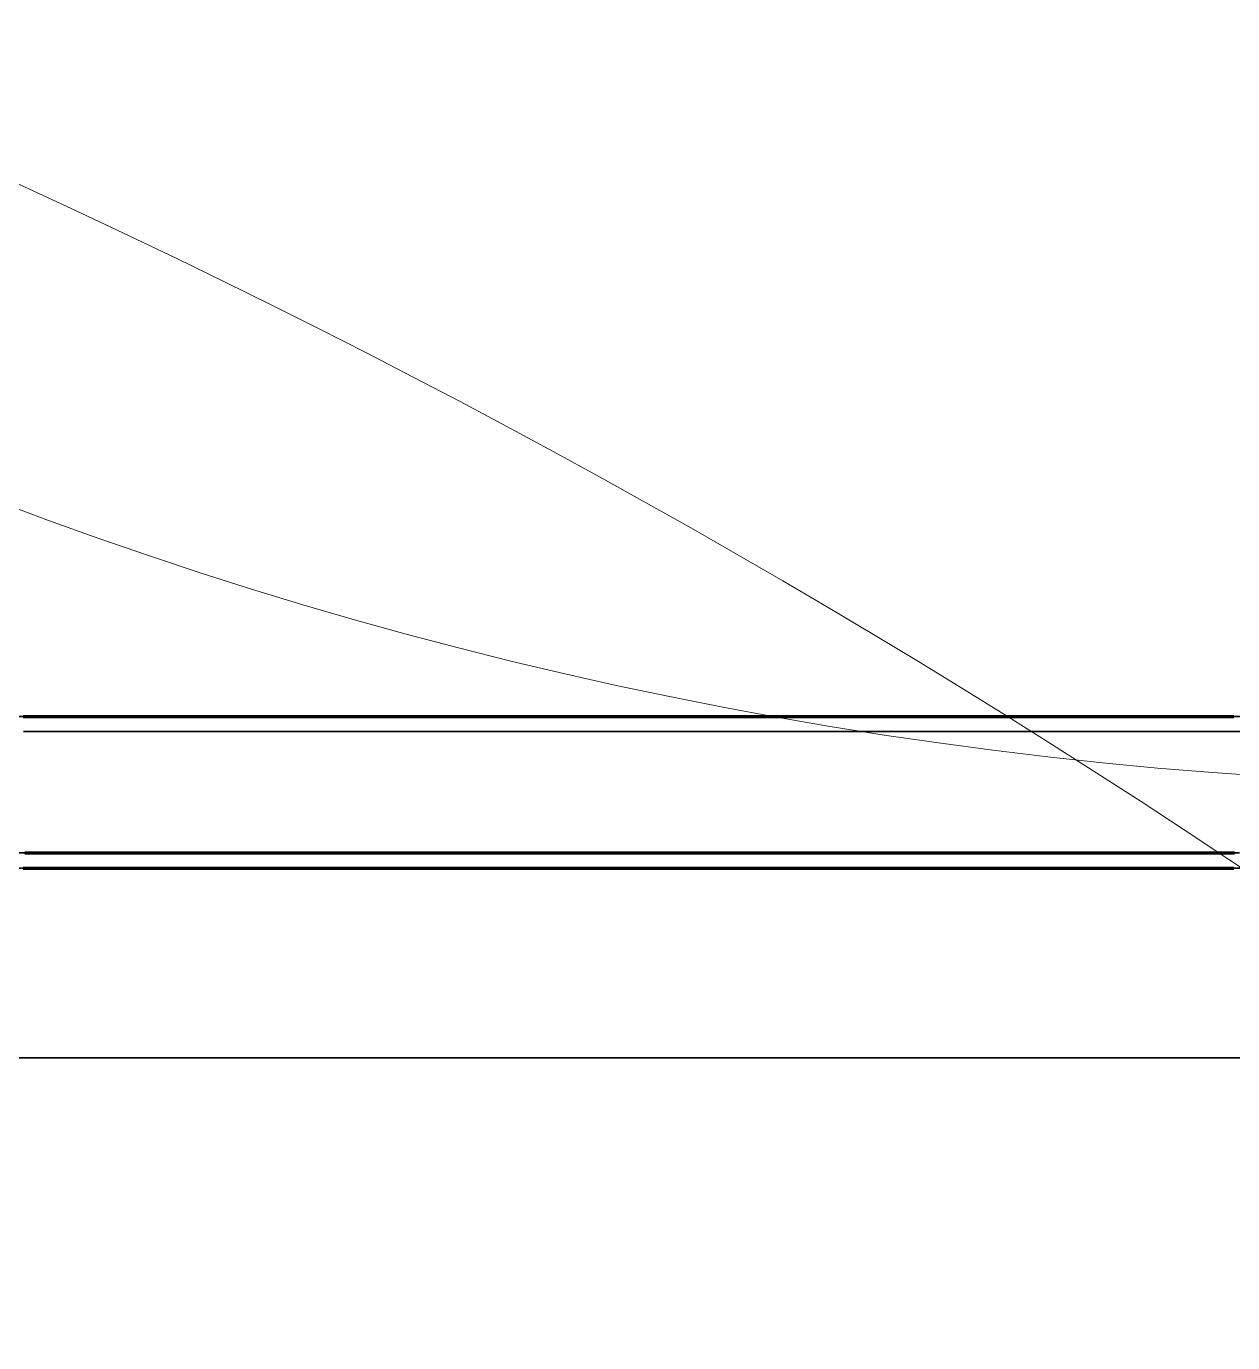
# Model space of a CAD drawing. Header units: millimetres. Extents: x 0 to 2382, y 0 to 420.
# Drawn here: x 276.44 to 281.54, y 287.71 to 293.26 of the extents above; entities that cross this region are included whole.
import ezdxf

# ---------------------------------------------------------------- set-up
doc = ezdxf.new("R2010")
doc.units = ezdxf.units.MM
doc.linetypes.add('IRAM-E-TRAZOS', pattern=[5, 4, -1])
for name, color, linetype, lineweight in [('01-VISIBLE', 7, 'CONTINUOUS', 70), ('02-OCULTA', 4, 'IRAM-E-TRAZOS', 35), ('08-FINA', 5, 'CONTINUOUS', 18)]:
    doc.layers.add(name, color=color, linetype=linetype, lineweight=lineweight)

msp = doc.modelspace()

# ---------------------------------------------------------------- linework, layer by layer
at = {"layer": '01-VISIBLE'}
for points in [[(276.4316, 290.3494), (276.4818, 290.3494), (276.5319, 290.3494), (276.582, 290.3494), (276.6321, 290.3494), (276.6822, 290.3494), (276.7323, 290.3494), (276.7824, 290.3494), (276.8325, 290.3494), (276.8826, 290.3494), (276.9327, 290.3494), (276.9828, 290.3494), (277.0329, 290.3494), (277.083, 290.3494), (277.1331, 290.3494), (277.1832, 290.3494), (277.2333, 290.3494), (277.2834, 290.3494), (277.3335, 290.3494), (277.3836, 290.3494), (277.4337, 290.3494), (277.4838, 290.3494), (277.5339, 290.3494), (277.584, 290.3494), (277.6341, 290.3494), (277.6842, 290.3494), (277.7343, 290.3494), (277.7844, 290.3494), (277.8345, 290.3494), (277.8846, 290.3494), (277.9347, 290.3494), (277.9848, 290.3494), (278.0349, 290.3494), (278.085, 290.3494), (278.1351, 290.3494), (278.1852, 290.3494), (278.2353, 290.3494), (278.2854, 290.3494), (278.3355, 290.3494), (278.3856, 290.3494), (278.4357, 290.3494), (278.4858, 290.3494), (278.5359, 290.3494), (278.586, 290.3494), (278.6361, 290.3494), (278.6862, 290.3494), (278.7363, 290.3494), (278.7864, 290.3494), (278.8365, 290.3494), (278.8866, 290.3494), (278.9368, 290.3494), (278.9869, 290.3494), (279.037, 290.3494), (279.0871, 290.3494), (279.1372, 290.3494), (279.1873, 290.3494), (279.2374, 290.3494), (279.2875, 290.3494), (279.3376, 290.3494), (279.3877, 290.3494), (279.4378, 290.3494), (279.4879, 290.3494), (279.538, 290.3494), (279.5881, 290.3494), (279.6382, 290.3494), (279.6883, 290.3494), (279.7384, 290.3494), (279.7885, 290.3494), (279.8386, 290.3494), (279.8887, 290.3494), (279.9388, 290.3494), (279.9889, 290.3494), (280.039, 290.3494), (280.0891, 290.3494), (280.1392, 290.3494), (280.1893, 290.3494), (280.2394, 290.3494), (280.2895, 290.3494), (280.3396, 290.3494), (280.3897, 290.3494), (280.4398, 290.3494), (280.4899, 290.3494), (280.54, 290.3494), (280.5901, 290.3494), (280.6402, 290.3494), (280.6903, 290.3494), (280.7404, 290.3494), (280.7905, 290.3494), (280.8406, 290.3494), (280.8907, 290.3494), (280.9408, 290.3494), (280.9909, 290.3494), (281.041, 290.3494), (281.0911, 290.3494), (281.1412, 290.3494), (281.1913, 290.3494), (281.2414, 290.3494), (281.2915, 290.3494), (281.3416, 290.3494), (281.3918, 290.3494), (281.4419, 290.3494), (281.492, 290.3494), (281.5421, 290.3494)], [(276.4382, 289.7734), (276.4882, 289.7734), (276.5383, 289.7734), (276.5884, 289.7734), (276.6385, 289.7734), (276.6885, 289.7734), (276.7386, 289.7734), (276.7887, 289.7734), (276.8387, 289.7734), (276.8888, 289.7734), (276.9389, 289.7734), (276.9889, 289.7734), (277.039, 289.7734), (277.0891, 289.7734), (277.1391, 289.7734), (277.1892, 289.7734), (277.2393, 289.7734), (277.2893, 289.7734), (277.3394, 289.7734), (277.3895, 289.7734), (277.4396, 289.7734), (277.4896, 289.7734), (277.5397, 289.7734), (277.5898, 289.7734), (277.6398, 289.7734), (277.6899, 289.7734), (277.74, 289.7734), (277.79, 289.7734), (277.8401, 289.7734), (277.8902, 289.7734), (277.9402, 289.7734), (277.9903, 289.7734), (278.0404, 289.7734), (278.0904, 289.7734), (278.1405, 289.7734), (278.1906, 289.7734), (278.2407, 289.7734), (278.2907, 289.7734), (278.3408, 289.7734), (278.3909, 289.7734), (278.4409, 289.7734), (278.491, 289.7734), (278.5411, 289.7734), (278.5911, 289.7734), (278.6412, 289.7734), (278.6913, 289.7734), (278.7413, 289.7734), (278.7914, 289.7734), (278.8415, 289.7734), (278.8915, 289.7734), (278.9416, 289.7734), (278.9917, 289.7734), (279.0418, 289.7734), (279.0918, 289.7734), (279.1419, 289.7734), (279.192, 289.7734), (279.242, 289.7734), (279.2921, 289.7734), (279.3422, 289.7734), (279.3922, 289.7734), (279.4423, 289.7734), (279.4924, 289.7734), (279.5424, 289.7734), (279.5925, 289.7734), (279.6426, 289.7734), (279.6926, 289.7734), (279.7427, 289.7734), (279.7928, 289.7734), (279.8429, 289.7734), (279.8929, 289.7734), (279.943, 289.7734), (279.9931, 289.7734), (280.0431, 289.7734), (280.0932, 289.7734), (280.1433, 289.7734), (280.1933, 289.7734), (280.2434, 289.7734), (280.2935, 289.7734), (280.3435, 289.7734), (280.3936, 289.7734), (280.4437, 289.7734), (280.4937, 289.7734), (280.5438, 289.7734), (280.5939, 289.7734), (280.644, 289.7734), (280.694, 289.7734), (280.7441, 289.7734), (280.7942, 289.7734), (280.8442, 289.7734), (280.8943, 289.7734), (280.9444, 289.7734), (280.9944, 289.7734), (281.0445, 289.7734), (281.0946, 289.7734), (281.1446, 289.7734), (281.1947, 289.7734), (281.2448, 289.7734), (281.2948, 289.7734), (281.3449, 289.7734), (281.395, 289.7734), (281.4451, 289.7734), (281.4951, 289.7734), (281.5452, 289.7734)], [(276.4316, 289.7094), (276.4818, 289.7094), (276.5319, 289.7094), (276.582, 289.7094), (276.6321, 289.7094), (276.6822, 289.7094), (276.7323, 289.7094), (276.7824, 289.7094), (276.8325, 289.7094), (276.8826, 289.7094), (276.9327, 289.7094), (276.9828, 289.7094), (277.0329, 289.7094), (277.083, 289.7094), (277.1331, 289.7094), (277.1832, 289.7094), (277.2333, 289.7094), (277.2834, 289.7094), (277.3335, 289.7094), (277.3836, 289.7094), (277.4337, 289.7094), (277.4838, 289.7094), (277.5339, 289.7094), (277.584, 289.7094), (277.6341, 289.7094), (277.6842, 289.7094), (277.7343, 289.7094), (277.7844, 289.7094), (277.8345, 289.7094), (277.8846, 289.7094), (277.9347, 289.7094), (277.9848, 289.7094), (278.0349, 289.7094), (278.085, 289.7094), (278.1351, 289.7094), (278.1852, 289.7094), (278.2353, 289.7094), (278.2854, 289.7094), (278.3355, 289.7094), (278.3856, 289.7094), (278.4357, 289.7094), (278.4858, 289.7094), (278.5359, 289.7094), (278.586, 289.7094), (278.6361, 289.7094), (278.6862, 289.7094), (278.7363, 289.7094), (278.7864, 289.7094), (278.8365, 289.7094), (278.8866, 289.7094), (278.9368, 289.7094), (278.9869, 289.7094), (279.037, 289.7094), (279.0871, 289.7094), (279.1372, 289.7094), (279.1873, 289.7094), (279.2374, 289.7094), (279.2875, 289.7094), (279.3376, 289.7094), (279.3877, 289.7094), (279.4378, 289.7094), (279.4879, 289.7094), (279.538, 289.7094), (279.5881, 289.7094), (279.6382, 289.7094), (279.6883, 289.7094), (279.7384, 289.7094), (279.7885, 289.7094), (279.8386, 289.7094), (279.8887, 289.7094), (279.9388, 289.7094), (279.9889, 289.7094), (280.039, 289.7094), (280.0891, 289.7094), (280.1392, 289.7094), (280.1893, 289.7094), (280.2394, 289.7094), (280.2895, 289.7094), (280.3396, 289.7094), (280.3897, 289.7094), (280.4398, 289.7094), (280.4899, 289.7094), (280.54, 289.7094), (280.5901, 289.7094), (280.6402, 289.7094), (280.6903, 289.7094), (280.7404, 289.7094), (280.7905, 289.7094), (280.8406, 289.7094), (280.8907, 289.7094), (280.9408, 289.7094), (280.9909, 289.7094), (281.041, 289.7094), (281.0911, 289.7094), (281.1412, 289.7094), (281.1913, 289.7094), (281.2414, 289.7094), (281.2915, 289.7094), (281.3416, 289.7094), (281.3918, 289.7094), (281.4419, 289.7094), (281.492, 289.7094), (281.5421, 289.7094)]]:
    msp.add_lwpolyline(points, dxfattribs=at)
at = {"layer": '02-OCULTA'}
for points in [[(276.3888, 290.3494), (276.4672, 290.3494), (276.5456, 290.3494), (276.624, 290.3494), (276.7024, 290.3494), (276.7808, 290.3494), (276.8592, 290.3494), (276.9376, 290.3494), (277.016, 290.3494), (277.0944, 290.3494), (277.1728, 290.3494), (277.2512, 290.3494), (277.3296, 290.3494), (277.408, 290.3494), (277.4864, 290.3494), (277.5648, 290.3494), (277.6432, 290.3494), (277.7216, 290.3494), (277.8, 290.3494), (277.8784, 290.3494), (277.9568, 290.3494), (278.0352, 290.3494), (278.1136, 290.3494), (278.192, 290.3494), (278.2704, 290.3494), (278.3488, 290.3494), (278.4272, 290.3494), (278.5056, 290.3494), (278.584, 290.3494), (278.6624, 290.3494), (278.7408, 290.3494), (278.8192, 290.3494), (278.8976, 290.3494), (278.976, 290.3494), (279.0544, 290.3494), (279.1328, 290.3494), (279.2112, 290.3494), (279.2896, 290.3494), (279.368, 290.3494), (279.4464, 290.3494), (279.5248, 290.3494), (279.6032, 290.3494), (279.6816, 290.3494), (279.76, 290.3494), (279.8384, 290.3494), (279.9168, 290.3494), (279.9952, 290.3494), (280.0736, 290.3494), (280.152, 290.3494), (280.2304, 290.3494), (280.3088, 290.3494), (280.3872, 290.3494), (280.4656, 290.3494), (280.544, 290.3494), (280.6224, 290.3494), (280.7008, 290.3494), (280.7792, 290.3494), (280.8576, 290.3494), (280.936, 290.3494), (281.0144, 290.3494), (281.0928, 290.3494), (281.1712, 290.3494), (281.2496, 290.3494), (281.328, 290.3494), (281.4064, 290.3494), (281.4848, 290.3494), (281.5632, 290.3494)], [(281.5602, 290.3494), (281.5101, 290.3494), (281.4601, 290.3494), (281.41, 290.3494), (281.3599, 290.3494), (281.3098, 290.3494), (281.2597, 290.3494), (281.2096, 290.3494), (281.1595, 290.3494), (281.1094, 290.3494), (281.0593, 290.3494), (281.0092, 290.3494), (280.9591, 290.3494), (280.909, 290.3494), (280.8589, 290.3494), (280.8088, 290.3494), (280.7587, 290.3494), (280.7086, 290.3494), (280.6585, 290.3494), (280.6084, 290.3494), (280.5583, 290.3494), (280.5082, 290.3494), (280.4581, 290.3494), (280.408, 290.3494), (280.3579, 290.3494), (280.3078, 290.3494), (280.2578, 290.3494), (280.2077, 290.3494), (280.1576, 290.3494), (280.1075, 290.3494), (280.0574, 290.3494), (280.0073, 290.3494), (279.9572, 290.3494), (279.9071, 290.3494), (279.857, 290.3494), (279.8069, 290.3494), (279.7568, 290.3494), (279.7067, 290.3494), (279.6566, 290.3494), (279.6065, 290.3494), (279.5564, 290.3494), (279.5063, 290.3494), (279.4562, 290.3494), (279.4061, 290.3494), (279.356, 290.3494), (279.3059, 290.3494), (279.2558, 290.3494), (279.2057, 290.3494), (279.1556, 290.3494), (279.1055, 290.3494), (279.0555, 290.3494), (279.0054, 290.3494), (278.9553, 290.3494), (278.9052, 290.3494), (278.8551, 290.3494), (278.805, 290.3494), (278.7549, 290.3494), (278.7048, 290.3494), (278.6547, 290.3494), (278.6046, 290.3494), (278.5545, 290.3494), (278.5044, 290.3494), (278.4543, 290.3494), (278.4042, 290.3494), (278.3541, 290.3494), (278.304, 290.3494), (278.2539, 290.3494), (278.2038, 290.3494), (278.1537, 290.3494), (278.1036, 290.3494), (278.0535, 290.3494), (278.0034, 290.3494), (277.9533, 290.3494), (277.9032, 290.3494), (277.8532, 290.3494), (277.8031, 290.3494), (277.753, 290.3494), (277.7029, 290.3494), (277.6528, 290.3494), (277.6027, 290.3494), (277.5526, 290.3494), (277.5025, 290.3494), (277.4524, 290.3494), (277.4023, 290.3494), (277.3522, 290.3494), (277.3021, 290.3494), (277.252, 290.3494), (277.2019, 290.3494), (277.1518, 290.3494), (277.1017, 290.3494), (277.0516, 290.3494), (277.0015, 290.3494), (276.9514, 290.3494), (276.9013, 290.3494), (276.8512, 290.3494), (276.8011, 290.3494), (276.751, 290.3494), (276.7009, 290.3494), (276.6509, 290.3494), (276.6008, 290.3494), (276.5507, 290.3494), (276.5006, 290.3494), (276.4505, 290.3494), (276.4004, 290.3494)], [(281.5716, 290.3494), (281.5216, 290.3494), (281.4716, 290.3494), (281.4216, 290.3494), (281.3716, 290.3494), (281.3216, 290.3494), (281.2716, 290.3494), (281.2216, 290.3494), (281.1716, 290.3494), (281.1216, 290.3494), (281.0716, 290.3494), (281.0216, 290.3494), (280.9716, 290.3494), (280.9216, 290.3494), (280.8716, 290.3494), (280.8216, 290.3494), (280.7716, 290.3494), (280.7216, 290.3494), (280.6716, 290.3494), (280.6216, 290.3494), (280.5716, 290.3494), (280.5216, 290.3494), (280.4716, 290.3494), (280.4216, 290.3494), (280.3716, 290.3494), (280.3216, 290.3494), (280.2716, 290.3494), (280.2216, 290.3494), (280.1716, 290.3494), (280.1216, 290.3494), (280.0716, 290.3494), (280.0216, 290.3494), (279.9716, 290.3494), (279.9216, 290.3494), (279.8716, 290.3494), (279.8216, 290.3494), (279.7716, 290.3494), (279.7216, 290.3494), (279.6716, 290.3494), (279.6216, 290.3494), (279.5716, 290.3494), (279.5216, 290.3494), (279.4716, 290.3494), (279.4216, 290.3494), (279.3716, 290.3494), (279.3216, 290.3494), (279.2716, 290.3494), (279.2216, 290.3494), (279.1716, 290.3494), (279.1216, 290.3494), (279.0716, 290.3494), (279.0216, 290.3494), (278.9716, 290.3494), (278.9216, 290.3494), (278.8716, 290.3494), (278.8216, 290.3494), (278.7716, 290.3494), (278.7216, 290.3494), (278.6716, 290.3494), (278.6216, 290.3494), (278.5716, 290.3494), (278.5216, 290.3494), (278.4716, 290.3494), (278.4216, 290.3494), (278.3716, 290.3494), (278.3216, 290.3494), (278.2716, 290.3494), (278.2216, 290.3494), (278.1716, 290.3494), (278.1216, 290.3494), (278.0716, 290.3494), (278.0216, 290.3494), (277.9716, 290.3494), (277.9216, 290.3494), (277.8716, 290.3494), (277.8216, 290.3494), (277.7716, 290.3494), (277.7216, 290.3494), (277.6716, 290.3494), (277.6216, 290.3494), (277.5716, 290.3494), (277.5216, 290.3494), (277.4716, 290.3494), (277.4216, 290.3494), (277.3716, 290.3494), (277.3216, 290.3494), (277.2716, 290.3494), (277.2216, 290.3494), (277.1716, 290.3494), (277.1216, 290.3494), (277.0716, 290.3494), (277.0216, 290.3494), (276.9716, 290.3494), (276.9216, 290.3494), (276.8716, 290.3494), (276.8216, 290.3494), (276.7716, 290.3494), (276.7216, 290.3494), (276.6716, 290.3494), (276.6216, 290.3494), (276.5716, 290.3494), (276.5216, 290.3494), (276.4716, 290.3494), (276.4216, 290.3494)], [(281.5816, 290.2854), (281.5024, 290.2854), (281.4232, 290.2854), (281.344, 290.2854), (281.2648, 290.2854), (281.1856, 290.2854), (281.1064, 290.2854), (281.0272, 290.2854), (280.948, 290.2854), (280.8688, 290.2854), (280.7896, 290.2854), (280.7104, 290.2854), (280.6312, 290.2854), (280.552, 290.2854), (280.4728, 290.2854), (280.3936, 290.2854), (280.3144, 290.2854), (280.2352, 290.2854), (280.156, 290.2854), (280.0768, 290.2854), (279.9976, 290.2854), (279.9184, 290.2854), (279.8392, 290.2854), (279.76, 290.2854), (279.6808, 290.2854), (279.6016, 290.2854), (279.5224, 290.2854), (279.4432, 290.2854), (279.364, 290.2854), (279.2848, 290.2854), (279.2056, 290.2854), (279.1264, 290.2854), (279.0472, 290.2854), (278.968, 290.2854), (278.8888, 290.2854), (278.8096, 290.2854), (278.7304, 290.2854), (278.6512, 290.2854), (278.572, 290.2854), (278.4928, 290.2854), (278.4136, 290.2854), (278.3344, 290.2854), (278.2552, 290.2854), (278.176, 290.2854), (278.0968, 290.2854), (278.0176, 290.2854), (277.9384, 290.2854), (277.8592, 290.2854), (277.78, 290.2854), (277.7008, 290.2854), (277.6216, 290.2854), (277.5424, 290.2854), (277.4632, 290.2854), (277.384, 290.2854), (277.3048, 290.2854), (277.2256, 290.2854), (277.1464, 290.2854), (277.0672, 290.2854), (276.988, 290.2854), (276.9088, 290.2854), (276.8296, 290.2854), (276.7504, 290.2854), (276.6712, 290.2854), (276.592, 290.2854), (276.5128, 290.2854), (276.4336, 290.2854)], [(281.5566, 290.2854), (281.5065, 290.2854), (281.4563, 290.2854), (281.4062, 290.2854), (281.3561, 290.2854), (281.306, 290.2854), (281.2558, 290.2854), (281.2057, 290.2854), (281.1556, 290.2854), (281.1054, 290.2854), (281.0553, 290.2854), (281.0052, 290.2854), (280.9551, 290.2854), (280.9049, 290.2854), (280.8548, 290.2854), (280.8047, 290.2854), (280.7546, 290.2854), (280.7044, 290.2854), (280.6543, 290.2854), (280.6042, 290.2854), (280.5541, 290.2854), (280.5039, 290.2854), (280.4538, 290.2854), (280.4037, 290.2854), (280.3535, 290.2854), (280.3034, 290.2854), (280.2533, 290.2854), (280.2032, 290.2854), (280.153, 290.2854), (280.1029, 290.2854), (280.0528, 290.2854), (280.0027, 290.2854), (279.9525, 290.2854), (279.9024, 290.2854), (279.8523, 290.2854), (279.8022, 290.2854), (279.752, 290.2854), (279.7019, 290.2854), (279.6518, 290.2854), (279.6016, 290.2854), (279.5515, 290.2854), (279.5014, 290.2854), (279.4513, 290.2854), (279.4011, 290.2854), (279.351, 290.2854), (279.3009, 290.2854), (279.2508, 290.2854), (279.2006, 290.2854), (279.1505, 290.2854), (279.1004, 290.2854), (279.0503, 290.2854), (279.0001, 290.2854), (278.95, 290.2854), (278.8999, 290.2854), (278.8498, 290.2854), (278.7996, 290.2854), (278.7495, 290.2854), (278.6994, 290.2854), (278.6492, 290.2854), (278.5991, 290.2854), (278.549, 290.2854), (278.4989, 290.2854), (278.4487, 290.2854), (278.3986, 290.2854), (278.3485, 290.2854), (278.2984, 290.2854), (278.2482, 290.2854), (278.1981, 290.2854), (278.148, 290.2854), (278.0979, 290.2854), (278.0477, 290.2854), (277.9976, 290.2854), (277.9475, 290.2854), (277.8973, 290.2854), (277.8472, 290.2854), (277.7971, 290.2854), (277.747, 290.2854), (277.6968, 290.2854), (277.6467, 290.2854), (277.5966, 290.2854), (277.5465, 290.2854), (277.4963, 290.2854), (277.4462, 290.2854), (277.3961, 290.2854), (277.346, 290.2854), (277.2958, 290.2854), (277.2457, 290.2854), (277.1956, 290.2854), (277.1454, 290.2854), (277.0953, 290.2854), (277.0452, 290.2854), (276.9951, 290.2854), (276.9449, 290.2854), (276.8948, 290.2854), (276.8447, 290.2854), (276.7946, 290.2854), (276.7444, 290.2854), (276.6943, 290.2854), (276.6442, 290.2854), (276.5941, 290.2854), (276.5439, 290.2854), (276.4938, 290.2854), (276.4437, 290.2854)], [(276.4132, 289.7734), (276.4632, 289.7734), (276.5132, 289.7734), (276.5633, 289.7734), (276.6133, 289.7734), (276.6634, 289.7734), (276.7134, 289.7734), (276.7634, 289.7734), (276.8135, 289.7734), (276.8635, 289.7734), (276.9135, 289.7734), (276.9636, 289.7734), (277.0136, 289.7734), (277.0637, 289.7734), (277.1137, 289.7734), (277.1637, 289.7734), (277.2138, 289.7734), (277.2638, 289.7734), (277.3139, 289.7734), (277.3639, 289.7734), (277.4139, 289.7734), (277.464, 289.7734), (277.514, 289.7734), (277.564, 289.7734), (277.6141, 289.7734), (277.6641, 289.7734), (277.7142, 289.7734), (277.7642, 289.7734), (277.8142, 289.7734), (277.8643, 289.7734), (277.9143, 289.7734), (277.9643, 289.7734), (278.0144, 289.7734), (278.0644, 289.7734), (278.1145, 289.7734), (278.1645, 289.7734), (278.2145, 289.7734), (278.2646, 289.7734), (278.3146, 289.7734), (278.3647, 289.7734), (278.4147, 289.7734), (278.4647, 289.7734), (278.5148, 289.7734), (278.5648, 289.7734), (278.6148, 289.7734), (278.6649, 289.7734), (278.7149, 289.7734), (278.765, 289.7734), (278.815, 289.7734), (278.865, 289.7734), (278.9151, 289.7734), (278.9651, 289.7734), (279.0152, 289.7734), (279.0652, 289.7734), (279.1152, 289.7734), (279.1653, 289.7734), (279.2153, 289.7734), (279.2653, 289.7734), (279.3154, 289.7734), (279.3654, 289.7734), (279.4155, 289.7734), (279.4655, 289.7734), (279.5155, 289.7734), (279.5656, 289.7734), (279.6156, 289.7734), (279.6656, 289.7734), (279.7157, 289.7734), (279.7657, 289.7734), (279.8158, 289.7734), (279.8658, 289.7734), (279.9158, 289.7734), (279.9659, 289.7734), (280.0159, 289.7734), (280.066, 289.7734), (280.116, 289.7734), (280.166, 289.7734), (280.2161, 289.7734), (280.2661, 289.7734), (280.3161, 289.7734), (280.3662, 289.7734), (280.4162, 289.7734), (280.4663, 289.7734), (280.5163, 289.7734), (280.5663, 289.7734), (280.6164, 289.7734), (280.6664, 289.7734), (280.7165, 289.7734), (280.7665, 289.7734), (280.8165, 289.7734), (280.8666, 289.7734), (280.9166, 289.7734), (280.9666, 289.7734), (281.0167, 289.7734), (281.0667, 289.7734), (281.1168, 289.7734), (281.1668, 289.7734), (281.2168, 289.7734), (281.2669, 289.7734), (281.3169, 289.7734), (281.3669, 289.7734), (281.417, 289.7734), (281.467, 289.7734), (281.5171, 289.7734), (281.5671, 289.7734)], [(276.3856, 289.7094), (276.4624, 289.7094), (276.5392, 289.7094), (276.616, 289.7094), (276.6928, 289.7094), (276.7696, 289.7094), (276.8464, 289.7094), (276.9232, 289.7094), (277, 289.7094), (277.0768, 289.7094), (277.1536, 289.7094), (277.2304, 289.7094), (277.3072, 289.7094), (277.384, 289.7094), (277.4608, 289.7094), (277.5376, 289.7094), (277.6144, 289.7094), (277.6912, 289.7094), (277.768, 289.7094), (277.8448, 289.7094), (277.9216, 289.7094), (277.9984, 289.7094), (278.0752, 289.7094), (278.152, 289.7094), (278.2288, 289.7094), (278.3056, 289.7094), (278.3824, 289.7094), (278.4592, 289.7094), (278.536, 289.7094), (278.6128, 289.7094), (278.6896, 289.7094), (278.7664, 289.7094), (278.8432, 289.7094), (278.92, 289.7094), (278.9968, 289.7094), (279.0736, 289.7094), (279.1504, 289.7094), (279.2272, 289.7094), (279.304, 289.7094), (279.3808, 289.7094), (279.4576, 289.7094), (279.5344, 289.7094), (279.6112, 289.7094), (279.688, 289.7094), (279.7648, 289.7094), (279.8416, 289.7094), (279.9184, 289.7094), (279.9952, 289.7094), (280.072, 289.7094), (280.1488, 289.7094), (280.2256, 289.7094), (280.3024, 289.7094), (280.3792, 289.7094), (280.456, 289.7094), (280.5328, 289.7094), (280.6096, 289.7094), (280.6864, 289.7094), (280.7632, 289.7094), (280.84, 289.7094), (280.9168, 289.7094), (280.9936, 289.7094), (281.0704, 289.7094), (281.1472, 289.7094), (281.224, 289.7094), (281.3008, 289.7094), (281.3776, 289.7094), (281.4544, 289.7094), (281.5312, 289.7094), (281.608, 289.7094)], [(276.3888, 289.7094), (276.4672, 289.7094), (276.5456, 289.7094), (276.624, 289.7094), (276.7024, 289.7094), (276.7808, 289.7094), (276.8592, 289.7094), (276.9376, 289.7094), (277.016, 289.7094), (277.0944, 289.7094), (277.1728, 289.7094), (277.2512, 289.7094), (277.3296, 289.7094), (277.408, 289.7094), (277.4864, 289.7094), (277.5648, 289.7094), (277.6432, 289.7094), (277.7216, 289.7094), (277.8, 289.7094), (277.8784, 289.7094), (277.9568, 289.7094), (278.0352, 289.7094), (278.1136, 289.7094), (278.192, 289.7094), (278.2704, 289.7094), (278.3488, 289.7094), (278.4272, 289.7094), (278.5056, 289.7094), (278.584, 289.7094), (278.6624, 289.7094), (278.7408, 289.7094), (278.8192, 289.7094), (278.8976, 289.7094), (278.976, 289.7094), (279.0544, 289.7094), (279.1328, 289.7094), (279.2112, 289.7094), (279.2896, 289.7094), (279.368, 289.7094), (279.4464, 289.7094), (279.5248, 289.7094), (279.6032, 289.7094), (279.6816, 289.7094), (279.76, 289.7094), (279.8384, 289.7094), (279.9168, 289.7094), (279.9952, 289.7094), (280.0736, 289.7094), (280.152, 289.7094), (280.2304, 289.7094), (280.3088, 289.7094), (280.3872, 289.7094), (280.4656, 289.7094), (280.544, 289.7094), (280.6224, 289.7094), (280.7008, 289.7094), (280.7792, 289.7094), (280.8576, 289.7094), (280.936, 289.7094), (281.0144, 289.7094), (281.0928, 289.7094), (281.1712, 289.7094), (281.2496, 289.7094), (281.328, 289.7094), (281.4064, 289.7094), (281.4848, 289.7094), (281.5632, 289.7094)], [(276.3888, 289.7094), (276.4672, 289.7094), (276.5456, 289.7094), (276.624, 289.7094), (276.7024, 289.7094), (276.7808, 289.7094), (276.8592, 289.7094), (276.9376, 289.7094), (277.016, 289.7094), (277.0944, 289.7094), (277.1728, 289.7094), (277.2512, 289.7094), (277.3296, 289.7094), (277.408, 289.7094), (277.4864, 289.7094), (277.5648, 289.7094), (277.6432, 289.7094), (277.7216, 289.7094), (277.8, 289.7094), (277.8784, 289.7094), (277.9568, 289.7094), (278.0352, 289.7094), (278.1136, 289.7094), (278.192, 289.7094), (278.2704, 289.7094), (278.3488, 289.7094), (278.4272, 289.7094), (278.5056, 289.7094), (278.584, 289.7094), (278.6624, 289.7094), (278.7408, 289.7094), (278.8192, 289.7094), (278.8976, 289.7094), (278.976, 289.7094), (279.0544, 289.7094), (279.1328, 289.7094), (279.2112, 289.7094), (279.2896, 289.7094), (279.368, 289.7094), (279.4464, 289.7094), (279.5248, 289.7094), (279.6032, 289.7094), (279.6816, 289.7094), (279.76, 289.7094), (279.8384, 289.7094), (279.9168, 289.7094), (279.9952, 289.7094), (280.0736, 289.7094), (280.152, 289.7094), (280.2304, 289.7094), (280.3088, 289.7094), (280.3872, 289.7094), (280.4656, 289.7094), (280.544, 289.7094), (280.6224, 289.7094), (280.7008, 289.7094), (280.7792, 289.7094), (280.8576, 289.7094), (280.936, 289.7094), (281.0144, 289.7094), (281.0928, 289.7094), (281.1712, 289.7094), (281.2496, 289.7094), (281.328, 289.7094), (281.4064, 289.7094), (281.4848, 289.7094), (281.5632, 289.7094)], [(281.5602, 289.7094), (281.5101, 289.7094), (281.4601, 289.7094), (281.41, 289.7094), (281.3599, 289.7094), (281.3098, 289.7094), (281.2597, 289.7094), (281.2096, 289.7094), (281.1595, 289.7094), (281.1094, 289.7094), (281.0593, 289.7094), (281.0092, 289.7094), (280.9591, 289.7094), (280.909, 289.7094), (280.8589, 289.7094), (280.8088, 289.7094), (280.7587, 289.7094), (280.7086, 289.7094), (280.6585, 289.7094), (280.6084, 289.7094), (280.5583, 289.7094), (280.5082, 289.7094), (280.4581, 289.7094), (280.408, 289.7094), (280.3579, 289.7094), (280.3078, 289.7094), (280.2578, 289.7094), (280.2077, 289.7094), (280.1576, 289.7094), (280.1075, 289.7094), (280.0574, 289.7094), (280.0073, 289.7094), (279.9572, 289.7094), (279.9071, 289.7094), (279.857, 289.7094), (279.8069, 289.7094), (279.7568, 289.7094), (279.7067, 289.7094), (279.6566, 289.7094), (279.6065, 289.7094), (279.5564, 289.7094), (279.5063, 289.7094), (279.4562, 289.7094), (279.4061, 289.7094), (279.356, 289.7094), (279.3059, 289.7094), (279.2558, 289.7094), (279.2057, 289.7094), (279.1556, 289.7094), (279.1055, 289.7094), (279.0555, 289.7094), (279.0054, 289.7094), (278.9553, 289.7094), (278.9052, 289.7094), (278.8551, 289.7094), (278.805, 289.7094), (278.7549, 289.7094), (278.7048, 289.7094), (278.6547, 289.7094), (278.6046, 289.7094), (278.5545, 289.7094), (278.5044, 289.7094), (278.4543, 289.7094), (278.4042, 289.7094), (278.3541, 289.7094), (278.304, 289.7094), (278.2539, 289.7094), (278.2038, 289.7094), (278.1537, 289.7094), (278.1036, 289.7094), (278.0535, 289.7094), (278.0034, 289.7094), (277.9533, 289.7094), (277.9032, 289.7094), (277.8532, 289.7094), (277.8031, 289.7094), (277.753, 289.7094), (277.7029, 289.7094), (277.6528, 289.7094), (277.6027, 289.7094), (277.5526, 289.7094), (277.5025, 289.7094), (277.4524, 289.7094), (277.4023, 289.7094), (277.3522, 289.7094), (277.3021, 289.7094), (277.252, 289.7094), (277.2019, 289.7094), (277.1518, 289.7094), (277.1017, 289.7094), (277.0516, 289.7094), (277.0015, 289.7094), (276.9514, 289.7094), (276.9013, 289.7094), (276.8512, 289.7094), (276.8011, 289.7094), (276.751, 289.7094), (276.7009, 289.7094), (276.6509, 289.7094), (276.6008, 289.7094), (276.5507, 289.7094), (276.5006, 289.7094), (276.4505, 289.7094), (276.4004, 289.7094)], [(281.5602, 289.7094), (281.5101, 289.7094), (281.4601, 289.7094), (281.41, 289.7094), (281.3599, 289.7094), (281.3098, 289.7094), (281.2597, 289.7094), (281.2096, 289.7094), (281.1595, 289.7094), (281.1094, 289.7094), (281.0593, 289.7094), (281.0092, 289.7094), (280.9591, 289.7094), (280.909, 289.7094), (280.8589, 289.7094), (280.8088, 289.7094), (280.7587, 289.7094), (280.7086, 289.7094), (280.6585, 289.7094), (280.6084, 289.7094), (280.5583, 289.7094), (280.5082, 289.7094), (280.4581, 289.7094), (280.408, 289.7094), (280.3579, 289.7094), (280.3078, 289.7094), (280.2578, 289.7094), (280.2077, 289.7094), (280.1576, 289.7094), (280.1075, 289.7094), (280.0574, 289.7094), (280.0073, 289.7094), (279.9572, 289.7094), (279.9071, 289.7094), (279.857, 289.7094), (279.8069, 289.7094), (279.7568, 289.7094), (279.7067, 289.7094), (279.6566, 289.7094), (279.6065, 289.7094), (279.5564, 289.7094), (279.5063, 289.7094), (279.4562, 289.7094), (279.4061, 289.7094), (279.356, 289.7094), (279.3059, 289.7094), (279.2558, 289.7094), (279.2057, 289.7094), (279.1556, 289.7094), (279.1055, 289.7094), (279.0555, 289.7094), (279.0054, 289.7094), (278.9553, 289.7094), (278.9052, 289.7094), (278.8551, 289.7094), (278.805, 289.7094), (278.7549, 289.7094), (278.7048, 289.7094), (278.6547, 289.7094), (278.6046, 289.7094), (278.5545, 289.7094), (278.5044, 289.7094), (278.4543, 289.7094), (278.4042, 289.7094), (278.3541, 289.7094), (278.304, 289.7094), (278.2539, 289.7094), (278.2038, 289.7094), (278.1537, 289.7094), (278.1036, 289.7094), (278.0535, 289.7094), (278.0034, 289.7094), (277.9533, 289.7094), (277.9032, 289.7094), (277.8532, 289.7094), (277.8031, 289.7094), (277.753, 289.7094), (277.7029, 289.7094), (277.6528, 289.7094), (277.6027, 289.7094), (277.5526, 289.7094), (277.5025, 289.7094), (277.4524, 289.7094), (277.4023, 289.7094), (277.3522, 289.7094), (277.3021, 289.7094), (277.252, 289.7094), (277.2019, 289.7094), (277.1518, 289.7094), (277.1017, 289.7094), (277.0516, 289.7094), (277.0015, 289.7094), (276.9514, 289.7094), (276.9013, 289.7094), (276.8512, 289.7094), (276.8011, 289.7094), (276.751, 289.7094), (276.7009, 289.7094), (276.6509, 289.7094), (276.6008, 289.7094), (276.5507, 289.7094), (276.5006, 289.7094), (276.4505, 289.7094), (276.4004, 289.7094)], [(281.5678, 289.7094), (281.5177, 289.7094), (281.4677, 289.7094), (281.4177, 289.7094), (281.3676, 289.7094), (281.3176, 289.7094), (281.2676, 289.7094), (281.2175, 289.7094), (281.1675, 289.7094), (281.1175, 289.7094), (281.0674, 289.7094), (281.0174, 289.7094), (280.9674, 289.7094), (280.9173, 289.7094), (280.8673, 289.7094), (280.8173, 289.7094), (280.7673, 289.7094), (280.7172, 289.7094), (280.6672, 289.7094), (280.6172, 289.7094), (280.5671, 289.7094), (280.5171, 289.7094), (280.4671, 289.7094), (280.417, 289.7094), (280.367, 289.7094), (280.317, 289.7094), (280.2669, 289.7094), (280.2169, 289.7094), (280.1669, 289.7094), (280.1168, 289.7094), (280.0668, 289.7094), (280.0168, 289.7094), (279.9667, 289.7094), (279.9167, 289.7094), (279.8667, 289.7094), (279.8166, 289.7094), (279.7666, 289.7094), (279.7166, 289.7094), (279.6665, 289.7094), (279.6165, 289.7094), (279.5665, 289.7094), (279.5164, 289.7094), (279.4664, 289.7094), (279.4164, 289.7094), (279.3663, 289.7094), (279.3163, 289.7094), (279.2663, 289.7094), (279.2162, 289.7094), (279.1662, 289.7094), (279.1162, 289.7094), (279.0661, 289.7094), (279.0161, 289.7094), (278.9661, 289.7094), (278.916, 289.7094), (278.866, 289.7094), (278.816, 289.7094), (278.7659, 289.7094), (278.7159, 289.7094), (278.6659, 289.7094), (278.6159, 289.7094), (278.5658, 289.7094), (278.5158, 289.7094), (278.4658, 289.7094), (278.4157, 289.7094), (278.3657, 289.7094), (278.3157, 289.7094), (278.2656, 289.7094), (278.2156, 289.7094), (278.1656, 289.7094), (278.1155, 289.7094), (278.0655, 289.7094), (278.0155, 289.7094), (277.9654, 289.7094), (277.9154, 289.7094), (277.8654, 289.7094), (277.8153, 289.7094), (277.7653, 289.7094), (277.7153, 289.7094), (277.6652, 289.7094), (277.6152, 289.7094), (277.5652, 289.7094), (277.5151, 289.7094), (277.4651, 289.7094), (277.4151, 289.7094), (277.365, 289.7094), (277.315, 289.7094), (277.265, 289.7094), (277.2149, 289.7094), (277.1649, 289.7094), (277.1149, 289.7094), (277.0648, 289.7094), (277.0148, 289.7094), (276.9648, 289.7094), (276.9147, 289.7094), (276.8647, 289.7094), (276.8147, 289.7094), (276.7646, 289.7094), (276.7146, 289.7094), (276.6646, 289.7094), (276.6145, 289.7094), (276.5645, 289.7094), (276.5145, 289.7094), (276.4645, 289.7094), (276.4144, 289.7094)], [(281.5716, 289.7094), (281.5216, 289.7094), (281.4716, 289.7094), (281.4216, 289.7094), (281.3716, 289.7094), (281.3216, 289.7094), (281.2716, 289.7094), (281.2216, 289.7094), (281.1716, 289.7094), (281.1216, 289.7094), (281.0716, 289.7094), (281.0216, 289.7094), (280.9716, 289.7094), (280.9216, 289.7094), (280.8716, 289.7094), (280.8216, 289.7094), (280.7716, 289.7094), (280.7216, 289.7094), (280.6716, 289.7094), (280.6216, 289.7094), (280.5716, 289.7094), (280.5216, 289.7094), (280.4716, 289.7094), (280.4216, 289.7094), (280.3716, 289.7094), (280.3216, 289.7094), (280.2716, 289.7094), (280.2216, 289.7094), (280.1716, 289.7094), (280.1216, 289.7094), (280.0716, 289.7094), (280.0216, 289.7094), (279.9716, 289.7094), (279.9216, 289.7094), (279.8716, 289.7094), (279.8216, 289.7094), (279.7716, 289.7094), (279.7216, 289.7094), (279.6716, 289.7094), (279.6216, 289.7094), (279.5716, 289.7094), (279.5216, 289.7094), (279.4716, 289.7094), (279.4216, 289.7094), (279.3716, 289.7094), (279.3216, 289.7094), (279.2716, 289.7094), (279.2216, 289.7094), (279.1716, 289.7094), (279.1216, 289.7094), (279.0716, 289.7094), (279.0216, 289.7094), (278.9716, 289.7094), (278.9216, 289.7094), (278.8716, 289.7094), (278.8216, 289.7094), (278.7716, 289.7094), (278.7216, 289.7094), (278.6716, 289.7094), (278.6216, 289.7094), (278.5716, 289.7094), (278.5216, 289.7094), (278.4716, 289.7094), (278.4216, 289.7094), (278.3716, 289.7094), (278.3216, 289.7094), (278.2716, 289.7094), (278.2216, 289.7094), (278.1716, 289.7094), (278.1216, 289.7094), (278.0716, 289.7094), (278.0216, 289.7094), (277.9716, 289.7094), (277.9216, 289.7094), (277.8716, 289.7094), (277.8216, 289.7094), (277.7716, 289.7094), (277.7216, 289.7094), (277.6716, 289.7094), (277.6216, 289.7094), (277.5716, 289.7094), (277.5216, 289.7094), (277.4716, 289.7094), (277.4216, 289.7094), (277.3716, 289.7094), (277.3216, 289.7094), (277.2716, 289.7094), (277.2216, 289.7094), (277.1716, 289.7094), (277.1216, 289.7094), (277.0716, 289.7094), (277.0216, 289.7094), (276.9716, 289.7094), (276.9216, 289.7094), (276.8716, 289.7094), (276.8216, 289.7094), (276.7716, 289.7094), (276.7216, 289.7094), (276.6716, 289.7094), (276.6216, 289.7094), (276.5716, 289.7094), (276.5216, 289.7094), (276.4716, 289.7094), (276.4216, 289.7094)], [(276.3856, 288.9094), (276.4624, 288.9094), (276.5392, 288.9094), (276.616, 288.9094), (276.6928, 288.9094), (276.7696, 288.9094), (276.8464, 288.9094), (276.9232, 288.9094), (277, 288.9094), (277.0768, 288.9094), (277.1536, 288.9094), (277.2304, 288.9094), (277.3072, 288.9094), (277.384, 288.9094), (277.4608, 288.9094), (277.5376, 288.9094), (277.6144, 288.9094), (277.6912, 288.9094), (277.768, 288.9094), (277.8448, 288.9094), (277.9216, 288.9094), (277.9984, 288.9094), (278.0752, 288.9094), (278.152, 288.9094), (278.2288, 288.9094), (278.3056, 288.9094), (278.3824, 288.9094), (278.4592, 288.9094), (278.536, 288.9094), (278.6128, 288.9094), (278.6896, 288.9094), (278.7664, 288.9094), (278.8432, 288.9094), (278.92, 288.9094), (278.9968, 288.9094), (279.0736, 288.9094), (279.1504, 288.9094), (279.2272, 288.9094), (279.304, 288.9094), (279.3808, 288.9094), (279.4576, 288.9094), (279.5344, 288.9094), (279.6112, 288.9094), (279.688, 288.9094), (279.7648, 288.9094), (279.8416, 288.9094), (279.9184, 288.9094), (279.9952, 288.9094), (280.072, 288.9094), (280.1488, 288.9094), (280.2256, 288.9094), (280.3024, 288.9094), (280.3792, 288.9094), (280.456, 288.9094), (280.5328, 288.9094), (280.6096, 288.9094), (280.6864, 288.9094), (280.7632, 288.9094), (280.84, 288.9094), (280.9168, 288.9094), (280.9936, 288.9094), (281.0704, 288.9094), (281.1472, 288.9094), (281.224, 288.9094), (281.3008, 288.9094), (281.3776, 288.9094), (281.4544, 288.9094), (281.5312, 288.9094), (281.608, 288.9094)], [(276.3888, 288.9094), (276.4672, 288.9094), (276.5456, 288.9094), (276.624, 288.9094), (276.7024, 288.9094), (276.7808, 288.9094), (276.8592, 288.9094), (276.9376, 288.9094), (277.016, 288.9094), (277.0944, 288.9094), (277.1728, 288.9094), (277.2512, 288.9094), (277.3296, 288.9094), (277.408, 288.9094), (277.4864, 288.9094), (277.5648, 288.9094), (277.6432, 288.9094), (277.7216, 288.9094), (277.8, 288.9094), (277.8784, 288.9094), (277.9568, 288.9094), (278.0352, 288.9094), (278.1136, 288.9094), (278.192, 288.9094), (278.2704, 288.9094), (278.3488, 288.9094), (278.4272, 288.9094), (278.5056, 288.9094), (278.584, 288.9094), (278.6624, 288.9094), (278.7408, 288.9094), (278.8192, 288.9094), (278.8976, 288.9094), (278.976, 288.9094), (279.0544, 288.9094), (279.1328, 288.9094), (279.2112, 288.9094), (279.2896, 288.9094), (279.368, 288.9094), (279.4464, 288.9094), (279.5248, 288.9094), (279.6032, 288.9094), (279.6816, 288.9094), (279.76, 288.9094), (279.8384, 288.9094), (279.9168, 288.9094), (279.9952, 288.9094), (280.0736, 288.9094), (280.152, 288.9094), (280.2304, 288.9094), (280.3088, 288.9094), (280.3872, 288.9094), (280.4656, 288.9094), (280.544, 288.9094), (280.6224, 288.9094), (280.7008, 288.9094), (280.7792, 288.9094), (280.8576, 288.9094), (280.936, 288.9094), (281.0144, 288.9094), (281.0928, 288.9094), (281.1712, 288.9094), (281.2496, 288.9094), (281.328, 288.9094), (281.4064, 288.9094), (281.4848, 288.9094), (281.5632, 288.9094)], [(281.5602, 288.9094), (281.5101, 288.9094), (281.4601, 288.9094), (281.41, 288.9094), (281.3599, 288.9094), (281.3098, 288.9094), (281.2597, 288.9094), (281.2096, 288.9094), (281.1595, 288.9094), (281.1094, 288.9094), (281.0593, 288.9094), (281.0092, 288.9094), (280.9591, 288.9094), (280.909, 288.9094), (280.8589, 288.9094), (280.8088, 288.9094), (280.7587, 288.9094), (280.7086, 288.9094), (280.6585, 288.9094), (280.6084, 288.9094), (280.5583, 288.9094), (280.5082, 288.9094), (280.4581, 288.9094), (280.408, 288.9094), (280.3579, 288.9094), (280.3078, 288.9094), (280.2578, 288.9094), (280.2077, 288.9094), (280.1576, 288.9094), (280.1075, 288.9094), (280.0574, 288.9094), (280.0073, 288.9094), (279.9572, 288.9094), (279.9071, 288.9094), (279.857, 288.9094), (279.8069, 288.9094), (279.7568, 288.9094), (279.7067, 288.9094), (279.6566, 288.9094), (279.6065, 288.9094), (279.5564, 288.9094), (279.5063, 288.9094), (279.4562, 288.9094), (279.4061, 288.9094), (279.356, 288.9094), (279.3059, 288.9094), (279.2558, 288.9094), (279.2057, 288.9094), (279.1556, 288.9094), (279.1055, 288.9094), (279.0555, 288.9094), (279.0054, 288.9094), (278.9553, 288.9094), (278.9052, 288.9094), (278.8551, 288.9094), (278.805, 288.9094), (278.7549, 288.9094), (278.7048, 288.9094), (278.6547, 288.9094), (278.6046, 288.9094), (278.5545, 288.9094), (278.5044, 288.9094), (278.4543, 288.9094), (278.4042, 288.9094), (278.3541, 288.9094), (278.304, 288.9094), (278.2539, 288.9094), (278.2038, 288.9094), (278.1537, 288.9094), (278.1036, 288.9094), (278.0535, 288.9094), (278.0034, 288.9094), (277.9533, 288.9094), (277.9032, 288.9094), (277.8532, 288.9094), (277.8031, 288.9094), (277.753, 288.9094), (277.7029, 288.9094), (277.6528, 288.9094), (277.6027, 288.9094), (277.5526, 288.9094), (277.5025, 288.9094), (277.4524, 288.9094), (277.4023, 288.9094), (277.3522, 288.9094), (277.3021, 288.9094), (277.252, 288.9094), (277.2019, 288.9094), (277.1518, 288.9094), (277.1017, 288.9094), (277.0516, 288.9094), (277.0015, 288.9094), (276.9514, 288.9094), (276.9013, 288.9094), (276.8512, 288.9094), (276.8011, 288.9094), (276.751, 288.9094), (276.7009, 288.9094), (276.6509, 288.9094), (276.6008, 288.9094), (276.5507, 288.9094), (276.5006, 288.9094), (276.4505, 288.9094), (276.4004, 288.9094)], [(281.5678, 288.9094), (281.5177, 288.9094), (281.4677, 288.9094), (281.4177, 288.9094), (281.3676, 288.9094), (281.3176, 288.9094), (281.2676, 288.9094), (281.2175, 288.9094), (281.1675, 288.9094), (281.1175, 288.9094), (281.0674, 288.9094), (281.0174, 288.9094), (280.9674, 288.9094), (280.9173, 288.9094), (280.8673, 288.9094), (280.8173, 288.9094), (280.7673, 288.9094), (280.7172, 288.9094), (280.6672, 288.9094), (280.6172, 288.9094), (280.5671, 288.9094), (280.5171, 288.9094), (280.4671, 288.9094), (280.417, 288.9094), (280.367, 288.9094), (280.317, 288.9094), (280.2669, 288.9094), (280.2169, 288.9094), (280.1669, 288.9094), (280.1168, 288.9094), (280.0668, 288.9094), (280.0168, 288.9094), (279.9667, 288.9094), (279.9167, 288.9094), (279.8667, 288.9094), (279.8166, 288.9094), (279.7666, 288.9094), (279.7166, 288.9094), (279.6665, 288.9094), (279.6165, 288.9094), (279.5665, 288.9094), (279.5164, 288.9094), (279.4664, 288.9094), (279.4164, 288.9094), (279.3663, 288.9094), (279.3163, 288.9094), (279.2663, 288.9094), (279.2162, 288.9094), (279.1662, 288.9094), (279.1162, 288.9094), (279.0661, 288.9094), (279.0161, 288.9094), (278.9661, 288.9094), (278.916, 288.9094), (278.866, 288.9094), (278.816, 288.9094), (278.7659, 288.9094), (278.7159, 288.9094), (278.6659, 288.9094), (278.6159, 288.9094), (278.5658, 288.9094), (278.5158, 288.9094), (278.4658, 288.9094), (278.4157, 288.9094), (278.3657, 288.9094), (278.3157, 288.9094), (278.2656, 288.9094), (278.2156, 288.9094), (278.1656, 288.9094), (278.1155, 288.9094), (278.0655, 288.9094), (278.0155, 288.9094), (277.9654, 288.9094), (277.9154, 288.9094), (277.8654, 288.9094), (277.8153, 288.9094), (277.7653, 288.9094), (277.7153, 288.9094), (277.6652, 288.9094), (277.6152, 288.9094), (277.5652, 288.9094), (277.5151, 288.9094), (277.4651, 288.9094), (277.4151, 288.9094), (277.365, 288.9094), (277.315, 288.9094), (277.265, 288.9094), (277.2149, 288.9094), (277.1649, 288.9094), (277.1149, 288.9094), (277.0648, 288.9094), (277.0148, 288.9094), (276.9648, 288.9094), (276.9147, 288.9094), (276.8647, 288.9094), (276.8147, 288.9094), (276.7646, 288.9094), (276.7146, 288.9094), (276.6646, 288.9094), (276.6145, 288.9094), (276.5645, 288.9094), (276.5145, 288.9094), (276.4645, 288.9094), (276.4144, 288.9094)]]:
    msp.add_lwpolyline(points, dxfattribs=at)
at = {"layer": '08-FINA'}
for centre, radius in [((282.8716, 308.4756), 18.4167), ((261.1122, 259.08), 36.8333)]:
    msp.add_circle(centre, radius, dxfattribs=at)

doc.saveas('drawing.dxf')
